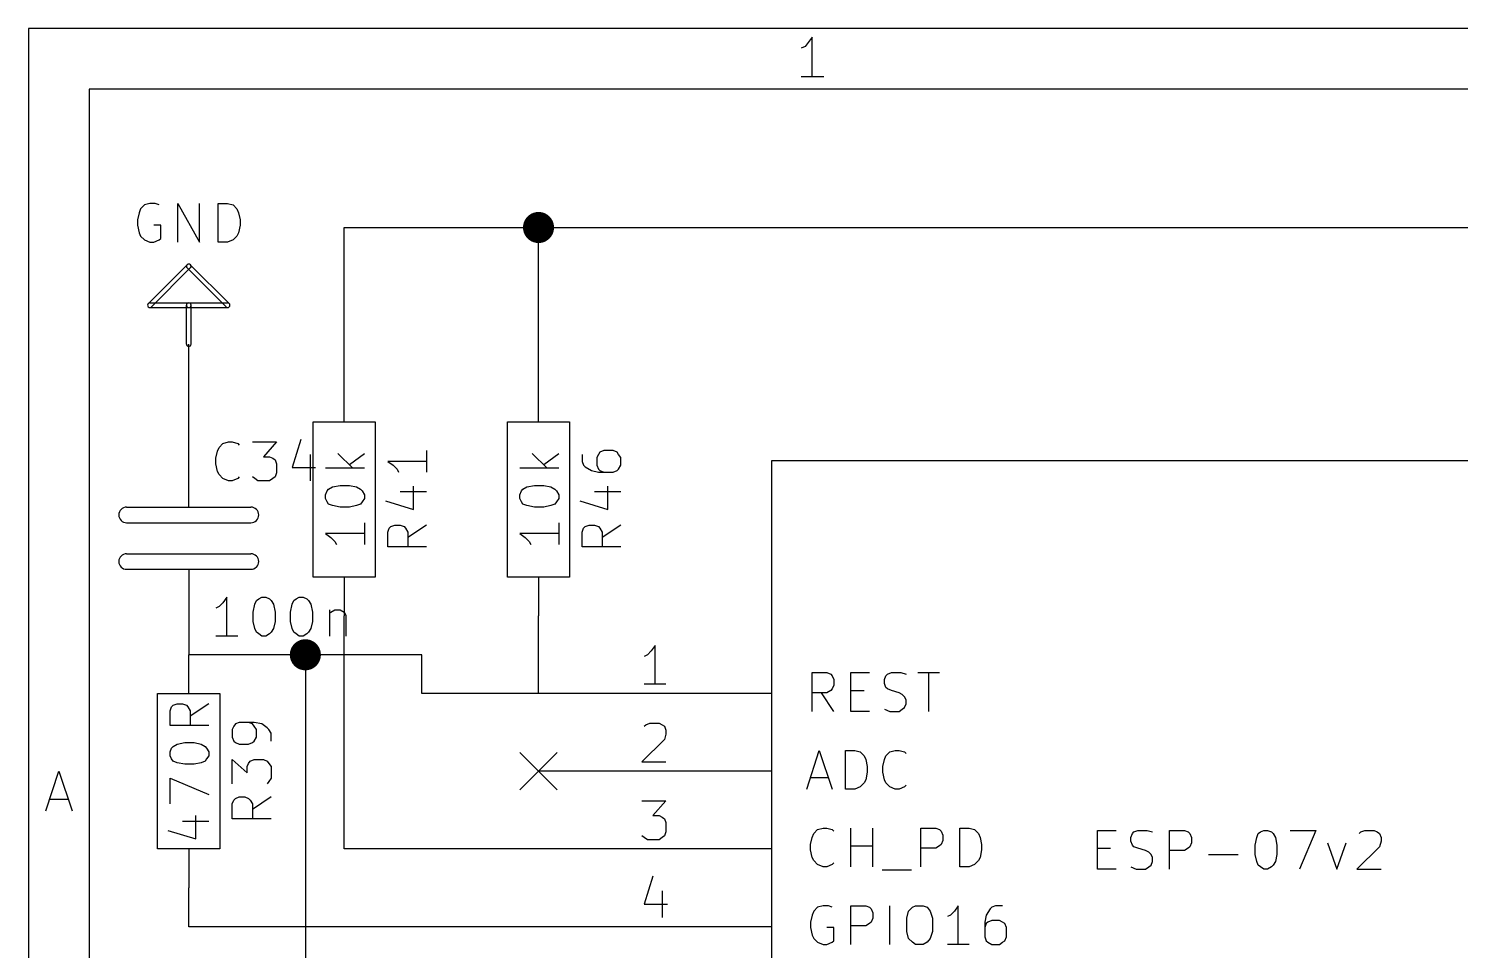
# Model space of a CAD drawing. Extents: x 10 to 287, y -200 to -10.
# Drawn here: x 10.01 to 56.79, y -40.14 to -10.01 of the extents above; entities that cross this region are included whole.
import ezdxf

# ---------------------------------------------------------------- set-up
doc = ezdxf.new("R2010")
doc.units = 0
doc.header["$MEASUREMENT"] = 0

msp = doc.modelspace()

# ---------------------------------------------------------------- linework, layer by layer
at = {"layer": 'Blue 2'}
for p, q in [((26.0604, -33.6804), (27.2796, -34.8996)), ((27.2796, -33.6804), (26.0604, -34.8996))]:
    msp.add_line(p, q, dxfattribs=at)
at = {"layer": 'Cyan 2'}
for p, q in [((13.6652, -15.9004), (13.6144, -16.0274)), ((13.7922, -15.7734), (13.6652, -15.9004)), ((13.97, -15.7226), (13.7922, -15.7734)), ((14.1478, -15.7226), (13.97, -15.7226)), ((14.2748, -15.7734), (14.1478, -15.7226)), ((14.8844, -16.9926), (14.8844, -15.7226)), ((14.8844, -15.7226), (15.5956, -16.9926)), ((15.5956, -16.9926), (15.5956, -15.7226)), ((16.2052, -16.9926), (16.2052, -15.7226)), ((16.2052, -15.7226), (16.51, -15.7226)), ((16.51, -15.7226), (16.6878, -15.7734)), ((16.6878, -15.7734), (16.8148, -15.9004)), ((16.8148, -15.9004), (16.8656, -16.0274)), ((13.6144, -16.0274), (13.5636, -16.256)), ((13.5636, -16.256), (13.5636, -16.4338)), ((16.8656, -16.0274), (16.9164, -16.256)), ((16.9164, -16.256), (16.9164, -16.4338)), ((13.5636, -16.4338), (13.6144, -16.6878)), ((13.6144, -16.6878), (13.6652, -16.7894)), ((13.6652, -16.7894), (13.7922, -16.9164)), ((14.3256, -16.4338), (14.097, -16.4338)), ((14.3256, -16.8656), (14.3256, -16.4338)), ((16.8148, -16.7894), (16.6878, -16.9164)), ((16.8656, -16.6878), (16.8148, -16.7894)), ((16.9164, -16.4338), (16.8656, -16.6878)), ((13.7922, -16.9164), (13.97, -16.9926)), ((13.97, -16.9926), (14.097, -16.9926)), ((14.097, -16.9926), (14.2748, -16.9164)), ((14.2748, -16.9164), (14.3256, -16.8656)), ((16.51, -16.9926), (16.2052, -16.9926)), ((16.6878, -16.9164), (16.51, -16.9926)), ((16.129, -24.0538), (16.1798, -23.8252)), ((16.1798, -23.8252), (16.2306, -23.6982)), ((16.2306, -23.6982), (16.3576, -23.5712)), ((16.3576, -23.5712), (16.5354, -23.5204)), ((16.5354, -23.5204), (16.6624, -23.5204)), ((16.6624, -23.5204), (16.8402, -23.5712)), ((16.8402, -23.5712), (16.891, -23.622)), ((17.3228, -23.5204), (18.1102, -23.5204)), ((18.1102, -23.5204), (17.6784, -24.003)), ((18.8976, -23.4442), (18.6182, -24.3586)), ((23.0124, -23.7998), (23.0124, -24.511)), ((28.6766, -23.8506), (28.6258, -23.9268)), ((28.8036, -23.7998), (28.6766, -23.8506)), ((29.1084, -23.7998), (28.8036, -23.7998)), ((29.2354, -23.8506), (29.1084, -23.7998)), ((29.2862, -23.9268), (29.2354, -23.8506)), ((16.129, -24.2316), (16.129, -24.0538)), ((16.1798, -24.4856), (16.129, -24.2316)), ((17.6784, -24.003), (17.8816, -24.003)), ((17.8816, -24.003), (17.9832, -24.0538)), ((17.9832, -24.0538), (18.0594, -24.1046)), ((18.0594, -24.1046), (18.1102, -24.2316)), ((18.1102, -24.2316), (18.1102, -24.5364)), ((19.2024, -23.9268), (19.2024, -24.7904)), ((20.1168, -23.9014), (20.5994, -24.384)), ((20.4978, -24.257), (20.9804, -23.9014)), ((23.0124, -24.1554), (21.7424, -24.1554)), ((21.7424, -24.1554), (21.9202, -24.2824)), ((21.9202, -24.2824), (22.0472, -24.4094)), ((26.4668, -23.9014), (26.9494, -24.384)), ((26.8478, -24.257), (27.3304, -23.9014)), ((28.0924, -23.9268), (28.0924, -24.1554)), ((28.0924, -24.1554), (28.1432, -24.2824)), ((28.1432, -24.2824), (28.194, -24.3332)), ((28.6258, -23.9268), (28.575, -24.0284)), ((28.575, -24.0284), (28.575, -24.2824)), ((28.575, -24.2824), (28.6258, -24.4094)), ((29.3624, -24.0284), (29.2862, -23.9268)), ((29.2862, -24.4094), (29.3624, -24.2824)), ((29.3624, -24.2824), (29.3624, -24.0284)), ((16.2306, -24.5872), (16.1798, -24.4856)), ((16.3576, -24.7142), (16.2306, -24.5872)), ((16.5354, -24.7904), (16.3576, -24.7142)), ((16.6624, -24.7904), (16.5354, -24.7904)), ((16.8402, -24.7142), (16.6624, -24.7904)), ((16.891, -24.6634), (16.8402, -24.7142)), ((17.399, -24.7142), (17.3228, -24.6634)), ((17.5006, -24.7904), (17.399, -24.7142)), ((17.8816, -24.7904), (17.5006, -24.7904)), ((17.9832, -24.7142), (17.8816, -24.7904)), ((18.0594, -24.6634), (17.9832, -24.7142)), ((18.1102, -24.5364), (18.0594, -24.6634)), ((18.6182, -24.3586), (19.3802, -24.3586)), ((20.9804, -24.384), (19.7104, -24.384)), ((22.0472, -24.4094), (22.098, -24.511)), ((27.3304, -24.384), (26.0604, -24.384)), ((28.194, -24.3332), (28.3972, -24.4602)), ((28.3972, -24.4602), (28.6258, -24.511)), ((28.6258, -24.4094), (28.6766, -24.4602)), ((28.6258, -24.511), (29.1084, -24.511)), ((28.6766, -24.4602), (28.8036, -24.511)), ((29.1084, -24.511), (29.2354, -24.4602)), ((29.2354, -24.4602), (29.2862, -24.4094)), ((19.7104, -25.2476), (19.7612, -25.1206)), ((19.7104, -25.3746), (19.7104, -25.2476)), ((19.7612, -25.1206), (19.812, -25.0698)), ((19.812, -25.0698), (19.939, -24.9936)), ((19.939, -24.9936), (20.193, -24.9428)), ((20.193, -24.9428), (20.4978, -24.9428)), ((20.4978, -24.9428), (20.7264, -24.9936)), ((20.7264, -24.9936), (20.8534, -25.0698)), ((20.8534, -25.0698), (20.9042, -25.1206)), ((20.9042, -25.1206), (20.9804, -25.2476)), ((20.9804, -25.2476), (20.9804, -25.3746)), ((22.1488, -25.146), (23.0124, -25.146)), ((22.5806, -25.7302), (22.5806, -24.9682)), ((26.0604, -25.2476), (26.1112, -25.1206)), ((26.0604, -25.3746), (26.0604, -25.2476)), ((26.1112, -25.1206), (26.162, -25.0698)), ((26.162, -25.0698), (26.289, -24.9936)), ((26.289, -24.9936), (26.543, -24.9428)), ((26.543, -24.9428), (26.8478, -24.9428)), ((26.8478, -24.9428), (27.0764, -24.9936)), ((27.0764, -24.9936), (27.2034, -25.0698)), ((27.2034, -25.0698), (27.2542, -25.1206)), ((27.2542, -25.1206), (27.3304, -25.2476)), ((27.3304, -25.2476), (27.3304, -25.3746)), ((28.4988, -25.146), (29.3624, -25.146)), ((28.9306, -25.7302), (28.9306, -24.9682)), ((19.7612, -25.4762), (19.7104, -25.3746)), ((19.812, -25.5524), (19.7612, -25.4762)), ((19.939, -25.6032), (19.812, -25.5524)), ((20.193, -25.654), (19.939, -25.6032)), ((20.4978, -25.654), (20.193, -25.654)), ((20.7264, -25.6032), (20.4978, -25.654)), ((20.8534, -25.5524), (20.7264, -25.6032)), ((20.9042, -25.4762), (20.8534, -25.5524)), ((20.9804, -25.3746), (20.9042, -25.4762)), ((21.6662, -25.4508), (22.5806, -25.7302)), ((26.1112, -25.4762), (26.0604, -25.3746)), ((26.162, -25.5524), (26.1112, -25.4762)), ((26.289, -25.6032), (26.162, -25.5524)), ((26.543, -25.654), (26.289, -25.6032)), ((26.8478, -25.654), (26.543, -25.654)), ((27.0764, -25.6032), (26.8478, -25.654)), ((27.2034, -25.5524), (27.0764, -25.6032)), ((27.2542, -25.4762), (27.2034, -25.5524)), ((27.3304, -25.3746), (27.2542, -25.4762)), ((28.0162, -25.4508), (28.9306, -25.7302)), ((20.9804, -26.162), (20.9804, -26.8732)), ((27.3304, -26.162), (27.3304, -26.8732)), ((20.9804, -26.5176), (19.7104, -26.5176)), ((19.7104, -26.5176), (19.8882, -26.6446)), ((19.8882, -26.6446), (20.0152, -26.7716)), ((21.7424, -26.4668), (21.7932, -26.3398)), ((21.7424, -26.9494), (21.7424, -26.4668)), ((21.7932, -26.3398), (21.844, -26.289)), ((21.844, -26.289), (21.971, -26.2382)), ((21.971, -26.2382), (22.1488, -26.2382)), ((22.1488, -26.2382), (22.2758, -26.289)), ((22.2758, -26.289), (22.3266, -26.3398)), ((22.3266, -26.3398), (22.4028, -26.4668)), ((23.0124, -26.2382), (22.4028, -26.6446)), ((22.4028, -26.4668), (22.4028, -26.9494)), ((27.3304, -26.5176), (26.0604, -26.5176)), ((26.0604, -26.5176), (26.2382, -26.6446)), ((26.2382, -26.6446), (26.3652, -26.7716)), ((28.0924, -26.4668), (28.1432, -26.3398)), ((28.0924, -26.9494), (28.0924, -26.4668)), ((28.1432, -26.3398), (28.194, -26.289)), ((28.194, -26.289), (28.321, -26.2382)), ((28.321, -26.2382), (28.4988, -26.2382)), ((28.4988, -26.2382), (28.6258, -26.289)), ((28.6258, -26.289), (28.6766, -26.3398)), ((28.6766, -26.3398), (28.7528, -26.4668)), ((29.3624, -26.2382), (28.7528, -26.6446)), ((28.7528, -26.4668), (28.7528, -26.9494)), ((20.0152, -26.7716), (20.066, -26.8732)), ((23.0124, -26.9494), (21.7424, -26.9494)), ((26.3652, -26.7716), (26.416, -26.8732)), ((29.3624, -26.9494), (28.0924, -26.9494)), ((16.2306, -28.9052), (16.129, -28.956)), ((16.3576, -28.7782), (16.2306, -28.9052)), ((16.4846, -28.6004), (16.3576, -28.7782)), ((16.4846, -29.8704), (16.4846, -28.6004)), ((17.3482, -29.083), (17.399, -28.829)), ((17.399, -28.829), (17.4498, -28.702)), ((17.4498, -28.702), (17.526, -28.6512)), ((17.526, -28.6512), (17.6276, -28.6004)), ((17.6276, -28.6004), (17.7546, -28.6004)), ((17.7546, -28.6004), (17.8816, -28.6512)), ((17.8816, -28.6512), (17.9324, -28.702)), ((17.9324, -28.702), (18.0086, -28.829)), ((18.0086, -28.829), (18.0594, -29.083)), ((18.5674, -29.083), (18.6182, -28.829)), ((18.6182, -28.829), (18.669, -28.702)), ((18.669, -28.702), (18.7452, -28.6512)), ((18.7452, -28.6512), (18.8468, -28.6004)), ((18.8468, -28.6004), (18.9738, -28.6004)), ((18.9738, -28.6004), (19.1008, -28.6512)), ((19.1008, -28.6512), (19.1516, -28.702)), ((19.1516, -28.702), (19.2278, -28.829)), ((19.2278, -28.829), (19.2786, -29.083)), ((19.8374, -29.0068), (19.8374, -29.8704)), ((19.8882, -29.083), (20.0152, -29.0068)), ((20.0152, -29.0068), (20.193, -29.0068)), ((20.193, -29.0068), (20.32, -29.083)), ((17.3482, -29.3878), (17.3482, -29.083)), ((17.399, -29.6164), (17.3482, -29.3878)), ((18.0594, -29.3878), (18.0086, -29.6164)), ((18.0594, -29.083), (18.0594, -29.3878)), ((18.5674, -29.3878), (18.5674, -29.083)), ((18.6182, -29.6164), (18.5674, -29.3878)), ((19.2786, -29.3878), (19.2278, -29.6164)), ((19.2786, -29.083), (19.2786, -29.3878)), ((19.8374, -29.1338), (19.8882, -29.083)), ((20.32, -29.083), (20.3708, -29.1846)), ((20.3708, -29.1846), (20.3708, -29.8704)), ((16.8402, -29.8704), (16.129, -29.8704)), ((17.4498, -29.7434), (17.399, -29.6164)), ((17.526, -29.7942), (17.4498, -29.7434)), ((17.6276, -29.8704), (17.526, -29.7942)), ((17.7546, -29.8704), (17.6276, -29.8704)), ((17.8816, -29.7942), (17.7546, -29.8704)), ((17.9324, -29.7434), (17.8816, -29.7942)), ((18.0086, -29.6164), (17.9324, -29.7434)), ((18.669, -29.7434), (18.6182, -29.6164)), ((18.7452, -29.7942), (18.669, -29.7434)), ((18.8468, -29.8704), (18.7452, -29.7942)), ((18.9738, -29.8704), (18.8468, -29.8704)), ((19.1008, -29.7942), (18.9738, -29.8704)), ((19.1516, -29.7434), (19.1008, -29.7942)), ((19.2278, -29.6164), (19.1516, -29.7434)), ((35.6108, -32.3342), (35.6108, -31.0642)), ((35.6108, -31.0642), (36.0934, -31.0642)), ((36.0934, -31.0642), (36.2204, -31.115)), ((36.2204, -31.115), (36.2712, -31.1658)), ((36.2712, -31.1658), (36.322, -31.2928)), ((36.322, -31.2928), (36.322, -31.4706)), ((36.8808, -32.3342), (36.8808, -31.0642)), ((36.8808, -31.0642), (37.4904, -31.0642)), ((37.973, -31.2928), (38.0238, -31.1658)), ((37.973, -31.4198), (37.973, -31.2928)), ((38.0238, -31.1658), (38.0746, -31.115)), ((38.0746, -31.115), (38.2016, -31.0642)), ((38.2016, -31.0642), (38.5064, -31.0642)), ((38.5064, -31.0642), (38.6842, -31.115)), ((39.0652, -31.0642), (39.7764, -31.0642)), ((39.4208, -32.3342), (39.4208, -31.0642)), ((36.0934, -31.7246), (35.6108, -31.7246)), ((36.322, -32.3342), (35.9156, -31.7246)), ((36.2204, -31.6484), (36.0934, -31.7246)), ((36.2712, -31.5976), (36.2204, -31.6484)), ((36.322, -31.4706), (36.2712, -31.5976)), ((36.8808, -31.6484), (37.3126, -31.6484)), ((38.0238, -31.5468), (37.973, -31.4198)), ((38.0746, -31.5976), (38.0238, -31.5468)), ((38.2016, -31.6484), (38.0746, -31.5976)), ((38.4556, -31.7246), (38.2016, -31.6484)), ((38.5572, -31.7754), (38.4556, -31.7246)), ((38.6334, -31.8516), (38.5572, -31.7754)), ((14.6304, -32.3088), (14.6812, -32.1818)), ((14.6812, -32.1818), (14.732, -32.131)), ((14.732, -32.131), (14.859, -32.0802)), ((14.859, -32.0802), (15.0368, -32.0802)), ((15.0368, -32.0802), (15.1638, -32.131)), ((15.1638, -32.131), (15.2146, -32.1818)), ((15.2146, -32.1818), (15.2908, -32.3088)), ((15.9004, -32.0802), (15.2908, -32.4866)), ((37.973, -32.258), (38.1508, -32.3342)), ((38.4556, -32.3342), (38.5572, -32.258)), ((38.5572, -32.258), (38.6334, -32.2072)), ((38.6842, -31.9532), (38.6334, -31.8516)), ((38.6334, -32.2072), (38.6842, -32.0802)), ((38.6842, -32.0802), (38.6842, -31.9532)), ((14.6304, -32.7914), (14.6304, -32.3088)), ((15.2908, -32.3088), (15.2908, -32.7914)), ((16.764, -32.7406), (16.7132, -32.8168)), ((16.891, -32.6898), (16.764, -32.7406)), ((17.3736, -32.6898), (16.891, -32.6898)), ((17.3228, -32.7406), (17.1958, -32.6898)), ((17.3736, -32.8168), (17.3228, -32.7406)), ((17.6276, -32.7406), (17.3736, -32.6898)), ((17.8054, -32.8676), (17.6276, -32.7406)), ((37.4904, -32.3342), (36.8808, -32.3342)), ((38.1508, -32.3342), (38.4556, -32.3342)), ((15.9004, -32.7914), (14.6304, -32.7914)), ((16.7132, -32.8168), (16.6624, -32.9184)), ((16.6624, -32.9184), (16.6624, -33.1724)), ((16.6624, -33.1724), (16.7132, -33.2994)), ((17.4498, -32.9184), (17.3736, -32.8168)), ((17.3736, -33.2994), (17.4498, -33.1724)), ((17.4498, -33.1724), (17.4498, -32.9184)), ((17.8562, -32.9184), (17.8054, -32.8676)), ((17.9324, -33.0454), (17.8562, -32.9184)), ((17.9324, -33.2994), (17.9324, -33.0454)), ((14.6304, -33.655), (14.6812, -33.528)), ((14.6304, -33.782), (14.6304, -33.655)), ((14.6812, -33.528), (14.732, -33.4772)), ((14.732, -33.4772), (14.859, -33.401)), ((14.859, -33.401), (15.113, -33.3502)), ((15.113, -33.3502), (15.4178, -33.3502)), ((15.4178, -33.3502), (15.6464, -33.401)), ((15.6464, -33.401), (15.7734, -33.4772)), ((15.7734, -33.4772), (15.8242, -33.528)), ((15.8242, -33.528), (15.9004, -33.655)), ((15.9004, -33.655), (15.9004, -33.782)), ((16.7132, -33.2994), (16.764, -33.3502)), ((16.764, -33.3502), (16.891, -33.401)), ((16.891, -33.401), (17.1958, -33.401)), ((17.1958, -33.401), (17.3228, -33.3502)), ((17.3228, -33.3502), (17.3736, -33.2994)), ((35.433, -34.8742), (35.8394, -33.6042)), ((35.8394, -33.6042), (36.2712, -34.8742)), ((36.703, -34.8742), (36.703, -33.6042)), ((36.703, -33.6042), (37.0078, -33.6042)), ((37.0078, -33.6042), (37.1856, -33.655)), ((37.1856, -33.655), (37.3126, -33.782)), ((38.0238, -33.782), (38.1508, -33.655)), ((38.1508, -33.655), (38.3286, -33.6042)), ((38.3286, -33.6042), (38.4556, -33.6042)), ((38.4556, -33.6042), (38.6334, -33.655)), ((38.6334, -33.655), (38.6842, -33.7058)), ((14.6812, -33.8836), (14.6304, -33.782)), ((14.732, -33.9598), (14.6812, -33.8836)), ((14.859, -34.0106), (14.732, -33.9598)), ((15.113, -34.0614), (14.859, -34.0106)), ((15.4178, -34.0614), (15.113, -34.0614)), ((15.6464, -34.0106), (15.4178, -34.0614)), ((15.7734, -33.9598), (15.6464, -34.0106)), ((15.8242, -33.8836), (15.7734, -33.9598)), ((15.9004, -33.782), (15.8242, -33.8836)), ((16.6624, -34.6964), (16.6624, -33.909)), ((16.6624, -33.909), (17.145, -34.3408)), ((17.145, -34.1376), (17.1958, -34.036)), ((17.145, -34.3408), (17.145, -34.1376)), ((17.1958, -34.036), (17.2466, -33.9598)), ((17.2466, -33.9598), (17.3736, -33.909)), ((17.3736, -33.909), (17.6784, -33.909)), ((17.6784, -33.909), (17.8054, -33.9598)), ((17.8054, -33.9598), (17.8562, -34.036)), ((17.8562, -34.036), (17.9324, -34.1376)), ((17.9324, -34.1376), (17.9324, -34.5186)), ((37.3126, -33.782), (37.3634, -33.909)), ((37.3634, -33.909), (37.4142, -34.1376)), ((37.4142, -34.1376), (37.4142, -34.3154)), ((37.9222, -34.1376), (37.973, -33.909)), ((37.9222, -34.3154), (37.9222, -34.1376)), ((37.973, -33.909), (38.0238, -33.782)), ((14.6304, -35.3568), (14.6304, -34.5186)), ((14.6304, -34.5186), (15.9004, -35.052)), ((17.8562, -34.6202), (17.8054, -34.6964)), ((17.9324, -34.5186), (17.8562, -34.6202)), ((35.56, -34.4932), (36.1442, -34.4932)), ((37.3634, -34.5694), (37.3126, -34.671)), ((37.4142, -34.3154), (37.3634, -34.5694)), ((37.973, -34.5694), (37.9222, -34.3154)), ((38.0238, -34.671), (37.973, -34.5694)), ((37.0078, -34.8742), (36.703, -34.8742)), ((37.1856, -34.798), (37.0078, -34.8742)), ((37.3126, -34.671), (37.1856, -34.798)), ((38.1508, -34.798), (38.0238, -34.671)), ((38.3286, -34.8742), (38.1508, -34.798)), ((38.4556, -34.8742), (38.3286, -34.8742)), ((38.6334, -34.798), (38.4556, -34.8742)), ((38.6842, -34.7472), (38.6334, -34.798)), ((16.6624, -35.3568), (16.7132, -35.2298)), ((16.6624, -35.8394), (16.6624, -35.3568)), ((16.7132, -35.2298), (16.764, -35.179)), ((16.764, -35.179), (16.891, -35.1282)), ((16.891, -35.1282), (17.0688, -35.1282)), ((17.0688, -35.1282), (17.1958, -35.179)), ((17.1958, -35.179), (17.2466, -35.2298)), ((17.2466, -35.2298), (17.3228, -35.3568)), ((17.9324, -35.1282), (17.3228, -35.5346)), ((17.3228, -35.3568), (17.3228, -35.8394)), ((15.0368, -35.9156), (15.9004, -35.9156)), ((15.4686, -36.4998), (15.4686, -35.7378)), ((17.9324, -35.8394), (16.6624, -35.8394)), ((14.5542, -36.2204), (15.4686, -36.4998)), ((35.56, -36.6776), (35.6108, -36.449)), ((35.6108, -36.449), (35.6616, -36.322)), ((35.6616, -36.322), (35.7886, -36.195)), ((35.7886, -36.195), (35.9664, -36.1442)), ((35.9664, -36.1442), (36.0934, -36.1442)), ((36.0934, -36.1442), (36.2712, -36.195)), ((36.2712, -36.195), (36.322, -36.2458)), ((36.8808, -37.4142), (36.8808, -36.1442)), ((37.592, -37.4142), (37.592, -36.1442)), ((39.1668, -37.4142), (39.1668, -36.1442)), ((39.1668, -36.1442), (39.6494, -36.1442)), ((39.6494, -36.1442), (39.7764, -36.195)), ((39.7764, -36.195), (39.8272, -36.2458)), ((39.8272, -36.2458), (39.878, -36.3728)), ((39.878, -36.3728), (39.878, -36.5506)), ((40.4368, -37.4142), (40.4368, -36.1442)), ((40.4368, -36.1442), (40.7416, -36.1442)), ((40.7416, -36.1442), (40.9194, -36.195)), ((40.9194, -36.195), (41.0464, -36.322)), ((41.0464, -36.322), (41.0972, -36.449)), ((41.0972, -36.449), (41.148, -36.6776)), ((44.9326, -37.4904), (44.9326, -36.2204)), ((44.9326, -36.2204), (45.5422, -36.2204)), ((46.0248, -36.449), (46.0756, -36.322)), ((46.0248, -36.576), (46.0248, -36.449)), ((46.0756, -36.322), (46.1264, -36.2712)), ((46.1264, -36.2712), (46.2534, -36.2204)), ((46.2534, -36.2204), (46.5582, -36.2204)), ((46.5582, -36.2204), (46.736, -36.2712)), ((47.2948, -37.4904), (47.2948, -36.2204)), ((47.2948, -36.2204), (47.7774, -36.2204)), ((47.7774, -36.2204), (47.9044, -36.2712)), ((47.9044, -36.2712), (47.9552, -36.322)), ((47.9552, -36.322), (48.006, -36.449)), ((48.006, -36.449), (48.006, -36.6268)), ((50.0888, -36.703), (50.1396, -36.449)), ((50.1396, -36.449), (50.1904, -36.322)), ((50.1904, -36.322), (50.2666, -36.2712)), ((50.2666, -36.2712), (50.3682, -36.2204)), ((50.3682, -36.2204), (50.4952, -36.2204)), ((50.4952, -36.2204), (50.6222, -36.2712)), ((50.6222, -36.2712), (50.673, -36.322)), ((50.673, -36.322), (50.7492, -36.449)), ((50.7492, -36.449), (50.8, -36.703)), ((51.2318, -36.2204), (52.07, -36.2204)), ((52.07, -36.2204), (51.5366, -37.4904)), ((53.4924, -36.322), (53.5432, -36.2712)), ((53.5432, -36.2712), (53.6702, -36.2204)), ((53.6702, -36.2204), (53.975, -36.2204)), ((53.975, -36.2204), (54.0766, -36.2712)), ((54.0766, -36.2712), (54.1528, -36.322)), ((54.1528, -36.322), (54.2036, -36.449)), ((54.2036, -36.449), (54.2036, -36.576)), ((35.56, -36.8554), (35.56, -36.6776)), ((35.6108, -37.1094), (35.56, -36.8554)), ((36.8808, -36.7284), (37.592, -36.7284)), ((39.6494, -36.8046), (39.1668, -36.8046)), ((39.7764, -36.7284), (39.6494, -36.8046)), ((39.8272, -36.6776), (39.7764, -36.7284)), ((39.878, -36.5506), (39.8272, -36.6776)), ((41.148, -36.8554), (41.0972, -37.1094)), ((41.148, -36.6776), (41.148, -36.8554)), ((44.9326, -36.8046), (45.3644, -36.8046)), ((46.0756, -36.703), (46.0248, -36.576)), ((46.1264, -36.7538), (46.0756, -36.703)), ((46.2534, -36.8046), (46.1264, -36.7538)), ((46.5074, -36.8808), (46.2534, -36.8046)), ((46.609, -36.9316), (46.5074, -36.8808)), ((46.6852, -37.0078), (46.609, -36.9316)), ((47.7774, -36.8808), (47.2948, -36.8808)), ((47.9044, -36.8046), (47.7774, -36.8808)), ((47.9552, -36.7538), (47.9044, -36.8046)), ((48.006, -36.6268), (47.9552, -36.7538)), ((50.0888, -37.0078), (50.0888, -36.703)), ((50.8, -36.703), (50.8, -37.0078)), ((52.451, -36.6268), (52.7558, -37.4904)), ((52.7558, -37.4904), (53.0606, -36.6268)), ((54.1528, -36.7538), (53.4162, -37.4904)), ((54.2036, -36.576), (54.1528, -36.7538)), ((35.6616, -37.211), (35.6108, -37.1094)), ((35.7886, -37.338), (35.6616, -37.211)), ((35.9664, -37.4142), (35.7886, -37.338)), ((36.0934, -37.4142), (35.9664, -37.4142)), ((36.2712, -37.338), (36.0934, -37.4142)), ((36.322, -37.2872), (36.2712, -37.338)), ((40.7416, -37.4142), (40.4368, -37.4142)), ((40.9194, -37.338), (40.7416, -37.4142)), ((41.0464, -37.211), (40.9194, -37.338)), ((41.0972, -37.1094), (41.0464, -37.211)), ((46.0248, -37.4142), (46.2026, -37.4904)), ((46.5074, -37.4904), (46.609, -37.4142)), ((46.609, -37.4142), (46.6852, -37.3634)), ((46.736, -37.1094), (46.6852, -37.0078)), ((46.6852, -37.3634), (46.736, -37.2364)), ((46.736, -37.2364), (46.736, -37.1094)), ((48.5648, -37.0078), (49.53, -37.0078)), ((50.1396, -37.2364), (50.0888, -37.0078)), ((50.1904, -37.3634), (50.1396, -37.2364)), ((50.2666, -37.4142), (50.1904, -37.3634)), ((50.3682, -37.4904), (50.2666, -37.4142)), ((50.6222, -37.4142), (50.4952, -37.4904)), ((50.673, -37.3634), (50.6222, -37.4142)), ((50.7492, -37.2364), (50.673, -37.3634)), ((50.8, -37.0078), (50.7492, -37.2364)), ((37.8968, -37.5158), (38.862, -37.5158)), ((45.5422, -37.4904), (44.9326, -37.4904)), ((46.2026, -37.4904), (46.5074, -37.4904)), ((50.4952, -37.4904), (50.3682, -37.4904)), ((53.4162, -37.4904), (54.2036, -37.4904)), ((35.7886, -38.735), (35.6616, -38.862)), ((35.9664, -38.6842), (35.7886, -38.735)), ((36.1442, -38.6842), (35.9664, -38.6842)), ((36.2712, -38.735), (36.1442, -38.6842)), ((36.8808, -39.9542), (36.8808, -38.6842)), ((36.8808, -38.6842), (37.3634, -38.6842)), ((37.3634, -38.6842), (37.4904, -38.735)), ((37.4904, -38.735), (37.5412, -38.7858)), ((37.5412, -38.7858), (37.592, -38.9128)), ((38.1508, -39.9542), (38.1508, -38.6842)), ((38.7604, -38.862), (38.8874, -38.735)), ((38.8874, -38.735), (38.989, -38.6842)), ((38.989, -38.6842), (39.243, -38.6842)), ((39.243, -38.6842), (39.37, -38.735)), ((39.37, -38.735), (39.4716, -38.862)), ((40.386, -38.6842), (40.259, -38.862)), ((40.386, -39.9542), (40.386, -38.6842)), ((41.4274, -38.7858), (41.3004, -38.989)), ((41.4782, -38.735), (41.4274, -38.7858)), ((41.6052, -38.6842), (41.4782, -38.735)), ((41.8338, -38.6842), (41.6052, -38.6842)), ((35.6108, -38.989), (35.56, -39.2176)), ((35.56, -39.2176), (35.56, -39.3954)), ((35.6616, -38.862), (35.6108, -38.989)), ((37.4904, -39.2684), (37.3634, -39.3446)), ((37.5412, -39.2176), (37.4904, -39.2684)), ((37.592, -39.0906), (37.5412, -39.2176)), ((37.592, -38.9128), (37.592, -39.0906)), ((38.7096, -39.0906), (38.7604, -38.862)), ((38.7096, -39.5224), (38.7096, -39.0906)), ((39.4716, -38.862), (39.5478, -39.0906)), ((39.5478, -39.0906), (39.5478, -39.5224)), ((40.132, -38.989), (40.0304, -39.0398)), ((40.259, -38.862), (40.132, -38.989)), ((41.3004, -38.989), (41.2496, -39.2176)), ((41.2496, -39.2176), (41.2496, -39.7002)), ((41.3004, -39.2684), (41.2496, -39.3954)), ((41.3512, -39.2176), (41.3004, -39.2684)), ((41.4782, -39.1668), (41.3512, -39.2176)), ((41.7322, -39.1668), (41.4782, -39.1668)), ((41.8338, -39.2176), (41.7322, -39.1668)), ((41.91, -39.2684), (41.8338, -39.2176)), ((41.9608, -39.3954), (41.91, -39.2684)), ((35.56, -39.3954), (35.6108, -39.6494)), ((35.6108, -39.6494), (35.6616, -39.751)), ((35.6616, -39.751), (35.7886, -39.878)), ((36.322, -39.3954), (36.0934, -39.3954)), ((36.322, -39.8272), (36.322, -39.3954)), ((37.3634, -39.3446), (36.8808, -39.3446)), ((38.7604, -39.751), (38.7096, -39.5224)), ((38.8874, -39.878), (38.7604, -39.751)), ((39.4716, -39.751), (39.37, -39.878)), ((39.5478, -39.5224), (39.4716, -39.751)), ((41.2496, -39.7002), (41.3004, -39.8272)), ((41.91, -39.8272), (41.9608, -39.7002)), ((41.9608, -39.7002), (41.9608, -39.3954)), ((35.7886, -39.878), (35.9664, -39.9542)), ((35.9664, -39.9542), (36.0934, -39.9542)), ((36.0934, -39.9542), (36.2712, -39.878)), ((36.2712, -39.878), (36.322, -39.8272)), ((38.989, -39.9542), (38.8874, -39.878)), ((39.243, -39.9542), (38.989, -39.9542)), ((39.37, -39.878), (39.243, -39.9542)), ((40.7416, -39.9542), (40.0304, -39.9542)), ((41.3004, -39.8272), (41.3512, -39.878)), ((41.3512, -39.878), (41.4782, -39.9542)), ((41.4782, -39.9542), (41.7322, -39.9542)), ((41.7322, -39.9542), (41.8338, -39.878)), ((41.8338, -39.878), (41.91, -39.8272))]:
    msp.add_line(p, q, dxfattribs=at)
at = {"layer": 'Green 2'}
for p, q in [((20.32, -21.59), (20.32, -16.51)), ((20.32, -16.51), (86.36, -16.51)), ((26.67, -21.59), (26.67, -16.51)), ((15.24, -22.86), (15.24, -20.32)), ((20.32, -36.83), (20.32, -29.21)), ((26.67, -31.75), (26.67, -29.21)), ((22.86, -30.48), (15.24, -30.48)), ((19.05, -30.48), (19.05, -45.72)), ((22.86, -31.75), (22.86, -30.48)), ((26.67, -31.75), (22.86, -31.75)), ((26.67, -36.83), (20.32, -36.83)), ((15.24, -39.37), (15.24, -38.1)), ((26.67, -39.37), (15.24, -39.37))]:
    msp.add_line(p, q, dxfattribs=at)
at = {"layer": 'Green 2', "const_width": 0.508}
for points in [[(26.416, -16.51, 1), (26.924, -16.51, 1)], [(18.796, -30.48, 1), (19.304, -30.48, 1)]]:
    msp.add_lwpolyline(points, format="xyb", close=True, dxfattribs=at)
at = {"layer": 'Red 2'}
for p, q in [((10.0076, -10.0076), (10.0076, -200)), ((286.995, -10.0076), (10.0076, -10.0076)), ((35.6108, -10.287), (35.4838, -10.4648)), ((35.6108, -11.5824), (35.6108, -10.287)), ((35.3822, -10.5918), (35.2552, -10.6426)), ((35.4838, -10.4648), (35.3822, -10.5918)), ((35.9918, -11.5824), (35.2552, -11.5824)), ((11.9888, -11.9888), (11.9888, -198.018)), ((285.013, -11.9888), (11.9888, -11.9888)), ((13.9192, -18.9992), (15.1892, -17.7292)), ((15.2908, -17.7292), (16.5608, -18.9992)), ((14.0208, -19.1008), (15.2908, -17.8308)), ((15.1892, -17.8308), (16.4592, -19.1008)), ((13.97, -18.9738), (15.24, -18.9738)), ((13.97, -19.1262), (15.24, -19.1262)), ((15.1638, -20.32), (15.1638, -19.05)), ((15.24, -18.9738), (16.51, -18.9738)), ((15.24, -19.1262), (16.51, -19.1262)), ((15.3162, -20.32), (15.3162, -19.05)), ((20.32, -22.86), (20.32, -21.59)), ((26.67, -22.86), (26.67, -21.59)), ((15.24, -25.654), (15.24, -22.86)), ((19.304, -27.94), (19.304, -22.86)), ((19.304, -22.86), (21.336, -22.86)), ((21.336, -22.86), (21.336, -27.94)), ((25.654, -27.94), (25.654, -22.86)), ((25.654, -22.86), (27.686, -22.86)), ((27.686, -22.86), (27.686, -27.94)), ((34.29, -54.61), (34.29, -24.13)), ((34.29, -24.13), (64.77, -24.13)), ((13.208, -25.654), (17.272, -25.654)), ((13.208, -26.162), (17.272, -26.162)), ((13.208, -27.178), (17.272, -27.178)), ((13.208, -27.686), (17.272, -27.686)), ((15.24, -27.686), (15.24, -30.48)), ((21.336, -27.94), (19.304, -27.94)), ((20.32, -27.94), (20.32, -29.21)), ((27.686, -27.94), (25.654, -27.94)), ((26.67, -27.94), (26.67, -29.21)), ((30.353, -30.353), (30.226, -30.48)), ((30.48, -30.1752), (30.353, -30.353)), ((30.48, -31.4452), (30.48, -30.1752)), ((15.24, -31.75), (15.24, -30.48)), ((30.226, -30.48), (30.1244, -30.5308)), ((14.224, -36.83), (14.224, -31.75)), ((14.224, -31.75), (16.256, -31.75)), ((16.256, -31.75), (16.256, -36.83)), ((34.29, -31.75), (26.67, -31.75)), ((30.8356, -31.4452), (30.1244, -31.4452)), ((30.1752, -32.766), (30.3022, -32.7152)), ((30.3022, -32.7152), (30.607, -32.7152)), ((30.607, -32.7152), (30.7086, -32.766)), ((30.1244, -32.8168), (30.1752, -32.766)), ((30.7086, -32.766), (30.7848, -32.8168)), ((30.7848, -32.8168), (30.8356, -32.9438)), ((30.8356, -33.0708), (30.7848, -33.2486)), ((30.8356, -32.9438), (30.8356, -33.0708)), ((30.7848, -33.2486), (30.0482, -33.9852)), ((30.0482, -33.9852), (30.8356, -33.9852)), ((10.5664, -35.5854), (10.9982, -34.29)), ((10.9982, -34.29), (11.43, -35.5854)), ((34.29, -34.29), (26.67, -34.29)), ((10.6934, -35.2044), (11.303, -35.2044)), ((30.0482, -35.2552), (30.8356, -35.2552)), ((30.8356, -35.2552), (30.4038, -35.7378)), ((30.4038, -35.7378), (30.607, -35.7378)), ((30.607, -35.7378), (30.7086, -35.7886)), ((30.7086, -35.7886), (30.7848, -35.8394)), ((30.7848, -35.8394), (30.8356, -35.9664)), ((30.8356, -35.9664), (30.8356, -36.2712)), ((30.1244, -36.449), (30.0482, -36.3982)), ((30.226, -36.5252), (30.1244, -36.449)), ((30.7086, -36.449), (30.607, -36.5252)), ((30.7848, -36.3982), (30.7086, -36.449)), ((30.8356, -36.2712), (30.7848, -36.3982)), ((16.256, -36.83), (14.224, -36.83)), ((15.24, -36.83), (15.24, -38.1)), ((34.29, -36.83), (26.67, -36.83)), ((30.607, -36.5252), (30.226, -36.5252)), ((30.4038, -37.719), (30.1244, -38.6334)), ((30.7086, -38.2016), (30.7086, -39.0652)), ((30.1244, -38.6334), (30.8864, -38.6334)), ((34.29, -39.37), (26.67, -39.37))]:
    msp.add_line(p, q, dxfattribs=at)
for centre, radius, start, end in [((15.24, -17.78), 0.0762, 45, 225), ((15.24, -17.78), 0.0762, 315, 495), ((13.97, -19.05), 0.0762, 90, 270), ((13.97, -19.05), 0.0762, 135, 315), ((15.24, -19.05), 0.0762, 360, 540), ((15.24, -19.05), 0.0762, 90, 270), ((15.24, -19.05), 0.0762, 270, 450), ((16.51, -19.05), 0.0762, 225, 405), ((16.51, -19.05), 0.0762, 270, 450), ((15.24, -20.32), 0.0762, 180, 360), ((13.208, -25.908), 0.254, 90, 270), ((17.272, -25.908), 0.254, 270, 450), ((13.208, -27.432), 0.254, 90, 270), ((17.272, -27.432), 0.254, 270, 450)]:
    msp.add_arc(centre, radius, start, end, dxfattribs=at)

doc.saveas('drawing.dxf')
